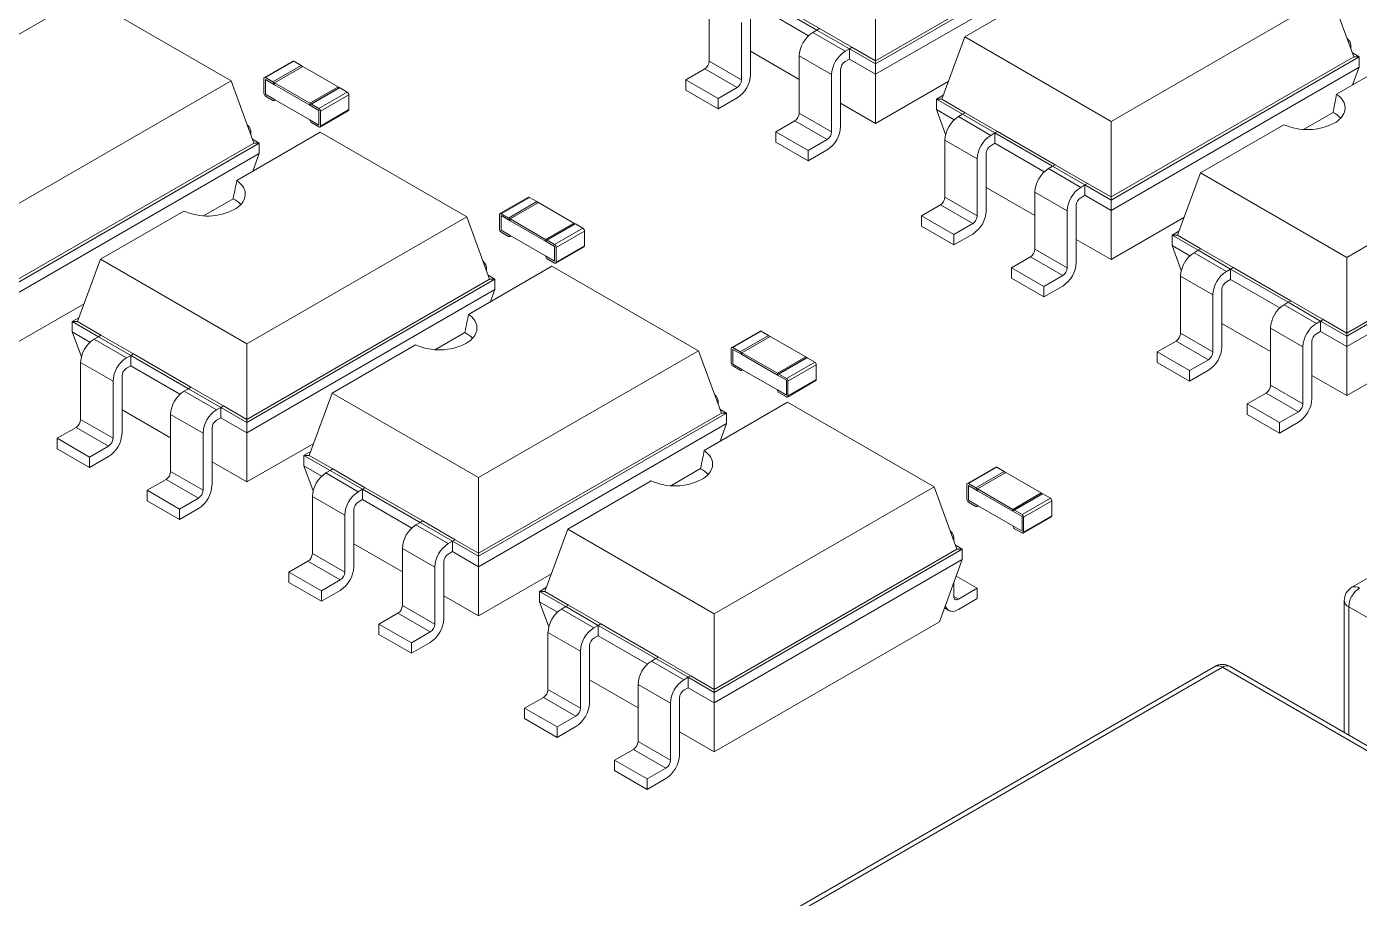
# Model space of a CAD drawing. Header units: millimetres. Extents: x 15 to 405, y 6 to 293.
# Drawn here: x 127 to 135.87, y 52.42 to 58.22 of the extents above; entities that cross this region are included whole.
import ezdxf

# ---------------------------------------------------------------- set-up
doc = ezdxf.new("R2010")
doc.units = ezdxf.units.MM

msp = doc.modelspace()

# ---------------------------------------------------------------- linework, layer by layer
at = {"color": 7, "linetype": 'Continuous', "lineweight": 18}
for p, q in [((132.6473, 57.9926), (134.2618, 58.9246)), ((132.6473, 57.9722), (134.2972, 58.9246)), ((132.6473, 57.903), (134.2972, 58.8555)), ((127.3864, 58.4224), (126.8313, 58.102)), ((128.3605, 57.8601), (127.3864, 58.4224)), ((131.8923, 58.4284), (132.2756, 58.2072)), ((132.6473, 57.9926), (132.6473, 58.4952)), ((133.7957, 58.4731), (133.2407, 58.1527)), ((134.2147, 57.5903), (135.6767, 58.4343)), ((135.8293, 58.0198), (135.6767, 58.4343)), ((131.5414, 58.3708), (131.5414, 57.9911)), ((131.8747, 58.4182), (132.2579, 58.1969)), ((131.8747, 58.3491), (132.2023, 58.1599)), ((131.7568, 57.8668), (131.7568, 58.2465)), ((131.8167, 57.9013), (131.8167, 58.281)), ((132.2299, 58.1808), (132.2579, 58.1969)), ((132.2299, 58.1808), (132.4453, 58.0564)), ((132.2579, 58.1969), (132.2756, 58.2072)), ((132.2579, 58.1969), (132.4733, 58.0726)), ((132.2756, 58.2072), (132.491, 58.0828)), ((132.4453, 58.0564), (132.4733, 58.0726)), ((132.4733, 58.0726), (132.491, 58.0828)), ((132.4733, 58.0034), (132.4733, 58.0726)), ((132.4733, 58.0726), (132.6473, 57.9722)), ((132.491, 58.0828), (132.6473, 57.9926)), ((133.088, 57.7381), (133.2407, 58.1527)), ((133.2407, 58.1527), (134.2147, 57.5903)), ((136.27, 58.0918), (135.7149, 57.7713)), ((135.8085, 58.0845), (135.8085, 58.0761)), ((128.7707, 57.9907), (128.5822, 57.8818)), ((128.5897, 57.8811), (128.7782, 57.9899)), ((128.7782, 57.9899), (128.8277, 57.9613)), ((131.5414, 57.9911), (131.7568, 57.8668)), ((131.8167, 58.0561), (132.1401, 57.8694)), ((132.1401, 58.0252), (132.3555, 57.9008)), ((132.1401, 58.0252), (132.1401, 57.6455)), ((132.4453, 57.9873), (132.4733, 58.0034)), ((132.4733, 58.0034), (132.6473, 57.903)), ((132.6473, 57.9722), (132.6473, 57.9926)), ((134.2147, 57.0877), (135.8293, 58.0198)), ((134.2147, 57.0673), (135.8646, 58.0198)), ((135.8646, 58.0198), (135.8197, 58.0457)), ((135.8646, 58.0198), (135.8293, 58.0198)), ((135.8646, 57.9507), (135.8646, 58.0198)), ((128.6392, 57.8525), (128.8277, 57.9613)), ((128.6498, 57.8464), (128.8383, 57.9552)), ((128.8383, 57.9552), (129.074, 57.8191)), ((131.3858, 57.8668), (131.5114, 57.9393)), ((131.5114, 57.9393), (131.7269, 57.8149)), ((132.3555, 57.9008), (132.3555, 57.5212)), ((132.4154, 57.5557), (132.4154, 57.9354)), ((132.6473, 57.903), (132.6473, 57.9722)), ((132.6473, 57.5766), (132.6473, 57.903)), ((134.2147, 56.9982), (135.8646, 57.9507)), ((135.8212, 57.8327), (135.8646, 57.9507)), ((126.8985, 57.0161), (128.3605, 57.8601)), ((128.5131, 57.4456), (128.3605, 57.8601)), ((128.5791, 57.7769), (128.5791, 57.8749)), ((128.5897, 57.8811), (128.6392, 57.8525)), ((128.5897, 57.7708), (128.5897, 57.8688)), ((128.5897, 57.8688), (128.6498, 57.8341)), ((128.6498, 57.8341), (128.6498, 57.8464)), ((128.6498, 57.8464), (128.8855, 57.7103)), ((128.6498, 57.8341), (128.8855, 57.698)), ((128.8855, 57.7103), (129.074, 57.8191)), ((129.0771, 57.8138), (128.8886, 57.7049)), ((128.8961, 57.7042), (129.0846, 57.813)), ((129.074, 57.812), (129.074, 57.8191)), ((129.0846, 57.813), (129.1341, 57.7844)), ((131.6012, 57.7424), (131.3858, 57.8668)), ((131.3858, 57.7976), (131.3858, 57.8668)), ((131.7269, 57.8149), (131.6012, 57.7424)), ((132.6473, 57.5766), (133.1315, 57.8561)), ((135.8242, 57.8408), (135.8298, 57.8376)), ((128.5897, 57.7708), (128.6498, 57.7361)), ((128.5897, 57.7586), (128.6392, 57.73)), ((128.6467, 57.7293), (128.6542, 57.7336)), ((128.6498, 57.7361), (128.8855, 57.6001)), ((128.8855, 57.698), (128.8855, 57.7103)), ((128.9456, 57.6756), (129.1341, 57.7844)), ((128.9562, 57.6572), (129.1447, 57.7661)), ((129.1447, 57.6681), (129.1447, 57.7661)), ((131.6012, 57.6733), (131.3858, 57.7976)), ((131.7269, 57.7458), (131.6012, 57.6733)), ((131.6012, 57.6733), (131.6012, 57.7424)), ((132.4154, 57.7105), (132.6473, 57.5766)), ((133.0976, 57.764), (133.0527, 57.7381)), ((133.0527, 57.7381), (133.2266, 57.6377)), ((133.0527, 57.7381), (133.088, 57.7381)), ((133.0527, 57.669), (133.0527, 57.7381)), ((133.088, 57.7381), (133.2443, 57.6479)), ((128.8855, 57.698), (128.9456, 57.6633)), ((128.8961, 57.7042), (128.9456, 57.6756)), ((128.9456, 57.5654), (128.9456, 57.6633)), ((128.9531, 57.5524), (129.1416, 57.6612)), ((128.9562, 57.5592), (129.1447, 57.6681)), ((128.9562, 57.5592), (128.9562, 57.6572)), ((132.1401, 57.6455), (132.3555, 57.5212)), ((133.1139, 57.5026), (133.0527, 57.669)), ((133.0527, 57.669), (133.1711, 57.6006)), ((133.2266, 57.6377), (133.1986, 57.6215)), ((133.414, 57.4971), (133.1986, 57.6215)), ((133.2443, 57.6479), (133.2266, 57.6377)), ((133.2266, 57.6377), (133.4421, 57.5133)), ((133.2443, 57.6479), (133.4597, 57.5235)), ((135.4943, 57.5368), (135.6906, 57.6501)), ((128.8855, 57.6001), (128.9456, 57.5654)), ((128.8961, 57.5817), (128.9456, 57.5531)), ((131.9845, 57.5211), (132.1101, 57.5937)), ((132.1101, 57.5937), (132.3255, 57.4693)), ((134.2147, 57.0877), (134.2147, 57.5903)), ((135.3632, 57.5682), (134.8081, 57.2478)), ((126.8985, 56.5135), (128.5131, 57.4456)), ((126.8985, 56.4931), (128.5484, 57.4456)), ((128.9538, 57.5176), (128.3987, 57.1971)), ((128.4923, 57.5103), (128.4923, 57.5019)), ((128.5484, 57.4456), (128.5035, 57.4715)), ((128.5484, 57.4456), (128.5131, 57.4456)), ((128.5484, 57.3764), (128.5484, 57.4456)), ((129.9279, 56.9553), (128.9538, 57.5176)), ((132.1999, 57.3968), (131.9845, 57.5211)), ((131.9845, 57.452), (131.9845, 57.5211)), ((132.1999, 57.3276), (131.9845, 57.452)), ((132.3255, 57.4693), (132.1999, 57.3968)), ((133.3242, 57.3416), (133.1088, 57.466)), ((133.1088, 57.466), (133.1088, 57.0863)), ((133.414, 57.4971), (133.4421, 57.5133)), ((133.414, 57.428), (133.4421, 57.4442)), ((133.4421, 57.5133), (133.4597, 57.5235)), ((133.4421, 57.5133), (133.8253, 57.2921)), ((133.4421, 57.4442), (133.4421, 57.5133)), ((133.4421, 57.4442), (133.7698, 57.255)), ((133.4597, 57.5235), (133.843, 57.3023)), ((135.7821, 56.6855), (137.2441, 57.5295)), ((126.8985, 56.424), (128.5484, 57.3764)), ((128.505, 57.2585), (128.5484, 57.3764)), ((132.3255, 57.4002), (132.1999, 57.3276)), ((132.1999, 57.3276), (132.1999, 57.3968)), ((133.3841, 56.9965), (133.3841, 57.3762)), ((128.508, 57.2666), (128.5136, 57.2634)), ((133.3242, 56.9619), (133.3242, 57.3416)), ((133.7973, 57.2759), (133.8253, 57.2921)), ((133.7973, 57.2759), (134.0127, 57.1515)), ((133.8253, 57.2921), (133.843, 57.3023)), ((133.8253, 57.2921), (134.0408, 57.1677)), ((133.843, 57.3023), (134.0584, 57.1779)), ((134.0408, 57.1677), (134.0584, 57.1779)), ((134.0584, 57.1779), (134.2147, 57.0877)), ((134.6555, 56.8333), (134.8081, 57.2478)), ((134.8081, 57.2478), (135.7821, 56.6855)), ((133.3841, 57.1512), (133.7075, 56.9646)), ((133.7075, 57.1204), (133.9229, 56.996)), ((133.7075, 57.1204), (133.7075, 56.7407)), ((134.0127, 57.1515), (134.0408, 57.1677)), ((134.0127, 57.0824), (134.0408, 57.0986)), ((134.0408, 57.0986), (134.0408, 57.1677)), ((134.0408, 57.1677), (134.2147, 57.0673)), ((134.0408, 57.0986), (134.2147, 56.9982)), ((135.7821, 56.1829), (137.3967, 57.1149)), ((135.7821, 56.1625), (137.432, 57.1149)), ((128.1781, 56.9626), (128.3744, 57.0759)), ((130.3382, 57.0858), (130.1496, 56.9769)), ((130.1571, 56.9762), (130.3457, 57.0851)), ((130.2066, 56.9476), (130.3951, 57.0565)), ((130.2172, 56.9415), (130.4058, 57.0504)), ((130.3457, 57.0851), (130.3951, 57.0565)), ((130.4058, 57.0504), (130.6415, 56.9143)), ((132.9532, 56.9619), (133.0789, 57.0344)), ((133.0789, 57.0344), (133.2943, 56.9101)), ((133.1088, 57.0863), (133.3242, 56.9619)), ((133.9828, 56.6509), (133.9828, 57.0306)), ((134.2147, 57.0673), (134.2147, 57.0877)), ((134.2147, 56.9982), (134.2147, 57.0673)), ((135.7821, 56.0933), (137.432, 57.0458)), ((128.047, 56.994), (127.4919, 56.6736)), ((128.4659, 56.1113), (129.9279, 56.9553)), ((130.0805, 56.5407), (129.9279, 56.9553)), ((130.1465, 56.8721), (130.1465, 56.9701)), ((130.1571, 56.9762), (130.2066, 56.9476)), ((130.1571, 56.866), (130.1571, 56.964)), ((130.1571, 56.964), (130.2172, 56.9293)), ((130.2172, 56.9293), (130.2172, 56.9415)), ((130.2172, 56.9415), (130.4529, 56.8054)), ((130.2172, 56.9293), (130.4529, 56.7932)), ((130.4529, 56.8054), (130.6415, 56.9143)), ((130.6415, 56.9071), (130.6415, 56.9143)), ((133.1687, 56.8375), (132.9532, 56.9619)), ((132.9532, 56.8928), (132.9532, 56.9619)), ((133.9229, 56.996), (133.9229, 56.6163)), ((134.2147, 56.6717), (134.2147, 56.9982)), ((134.2147, 56.6717), (134.6989, 56.9513)), ((130.1571, 56.866), (130.2172, 56.8313)), ((130.1571, 56.8537), (130.2066, 56.8251)), ((130.2141, 56.8244), (130.2216, 56.8287)), ((130.2172, 56.8313), (130.4529, 56.6952)), ((130.6446, 56.9089), (130.456, 56.8001)), ((130.4635, 56.7993), (130.6521, 56.9082)), ((130.513, 56.7707), (130.7016, 56.8796)), ((130.5236, 56.7524), (130.7122, 56.8612)), ((130.6521, 56.9082), (130.7016, 56.8796)), ((130.7122, 56.7632), (130.7122, 56.8612)), ((133.1687, 56.7684), (132.9532, 56.8928)), ((133.2943, 56.9101), (133.1687, 56.8375)), ((133.2943, 56.8409), (133.1687, 56.7684)), ((133.1687, 56.7684), (133.1687, 56.8375)), ((134.665, 56.8592), (134.6201, 56.8333)), ((134.6201, 56.8333), (134.7941, 56.7329)), ((134.6201, 56.8333), (134.6555, 56.8333)), ((134.6201, 56.7641), (134.6201, 56.8333)), ((134.6555, 56.8333), (134.8117, 56.7431)), ((130.4529, 56.7932), (130.4529, 56.8054)), ((130.4529, 56.7932), (130.513, 56.7585)), ((130.4635, 56.7993), (130.513, 56.7707)), ((130.513, 56.6605), (130.513, 56.7585)), ((130.5205, 56.6475), (130.7091, 56.7564)), ((130.5236, 56.6544), (130.7122, 56.7632)), ((130.5236, 56.6544), (130.5236, 56.7524)), ((133.7075, 56.7407), (133.9229, 56.6163)), ((133.9828, 56.8056), (134.2147, 56.6717)), ((134.6814, 56.5978), (134.6201, 56.7641)), ((134.6201, 56.7641), (134.7385, 56.6958)), ((134.8117, 56.7431), (134.7941, 56.7329)), ((134.8117, 56.7431), (135.0272, 56.6187)), ((127.3393, 56.2591), (127.4919, 56.6736)), ((127.4919, 56.6736), (128.4659, 56.1113)), ((130.4529, 56.6952), (130.513, 56.6605)), ((130.4635, 56.6768), (130.513, 56.6483)), ((133.5519, 56.6163), (133.6775, 56.6888)), ((133.6775, 56.6888), (133.893, 56.5645)), ((134.7941, 56.7329), (134.766, 56.7167)), ((134.9814, 56.5923), (134.766, 56.7167)), ((134.7941, 56.7329), (135.0095, 56.6085)), ((135.7821, 56.1829), (135.7821, 56.6855)), ((130.4953, 56.6277), (129.9402, 56.3072)), ((130.0597, 56.6055), (130.0597, 56.5971)), ((130.1158, 56.5407), (130.0709, 56.5666)), ((131.4694, 56.0654), (130.4953, 56.6277)), ((133.7673, 56.4919), (133.5519, 56.6163)), ((133.5519, 56.5472), (133.5519, 56.6163)), ((133.893, 56.5645), (133.7673, 56.4919)), ((134.8916, 56.4368), (134.6762, 56.5611)), ((134.6762, 56.5611), (134.6762, 56.1814)), ((134.9814, 56.5923), (135.0095, 56.6085)), ((135.0095, 56.6085), (135.0272, 56.6187)), ((135.0095, 56.6085), (135.3927, 56.3872)), ((135.0095, 56.5394), (135.0095, 56.6085)), ((135.0272, 56.6187), (135.4104, 56.3974)), ((135.7821, 55.7669), (137.2794, 56.6313)), ((139.4741, 56.6042), (135.8161, 54.4925)), ((128.4659, 55.6087), (130.0805, 56.5407)), ((128.4659, 55.5882), (130.1158, 56.5407)), ((128.4659, 55.5191), (130.1158, 56.4716)), ((130.1158, 56.5407), (130.0805, 56.5407)), ((130.0864, 56.3916), (130.1158, 56.4716)), ((130.1158, 56.4716), (130.1158, 56.5407)), ((133.7673, 56.4228), (133.5519, 56.5472)), ((133.893, 56.4953), (133.7673, 56.4228)), ((133.7673, 56.4228), (133.7673, 56.4919)), ((134.9515, 56.0916), (134.9515, 56.4713)), ((134.9814, 56.5232), (135.0095, 56.5394)), ((135.0095, 56.5394), (135.3372, 56.3502)), ((134.8916, 56.0571), (134.8916, 56.4368)), ((135.3647, 56.371), (135.3927, 56.3872)), ((135.3927, 56.3872), (135.4104, 56.3974)), ((135.3927, 56.3872), (135.6082, 56.2629)), ((135.4104, 56.3974), (135.6259, 56.2731)), ((126.8985, 56.0975), (127.3827, 56.3771)), ((135.3647, 56.371), (135.5801, 56.2467)), ((127.3488, 56.285), (127.3039, 56.2591)), ((127.3039, 56.2591), (127.4779, 56.1586)), ((127.3039, 56.1899), (127.3039, 56.2591)), ((127.3039, 56.2591), (127.3393, 56.2591)), ((127.3393, 56.2591), (127.4955, 56.1689)), ((134.9515, 56.2464), (135.2749, 56.0597)), ((135.2749, 56.2155), (135.4903, 56.0911)), ((135.2749, 56.2155), (135.2749, 55.8358)), ((135.5801, 56.2467), (135.6082, 56.2629)), ((135.6082, 56.2629), (135.6259, 56.2731)), ((135.6082, 56.1937), (135.6082, 56.2629)), ((135.6082, 56.2629), (135.7821, 56.1625)), ((135.6259, 56.2731), (135.7821, 56.1829)), ((127.3652, 56.0236), (127.3039, 56.1899)), ((127.3039, 56.1899), (127.4223, 56.1216)), ((127.4779, 56.1586), (127.4498, 56.1425)), ((127.6652, 56.0181), (127.4498, 56.1425)), ((127.4955, 56.1689), (127.4779, 56.1586)), ((127.4779, 56.1586), (127.6933, 56.0343)), ((127.4955, 56.1689), (127.711, 56.0445)), ((129.7196, 56.0727), (129.9159, 56.186)), ((131.8796, 56.1959), (131.6911, 56.0871)), ((131.6986, 56.0863), (131.8871, 56.1952)), ((131.7481, 56.0577), (131.9366, 56.1666)), ((131.7587, 56.0516), (131.9472, 56.1605)), ((131.8871, 56.1952), (131.9366, 56.1666)), ((131.9472, 56.1605), (132.1829, 56.0244)), ((134.5206, 56.0571), (134.6463, 56.1296)), ((134.6463, 56.1296), (134.8617, 56.0052)), ((134.6762, 56.1814), (134.8916, 56.0571)), ((135.5502, 55.746), (135.5502, 56.1257)), ((135.5801, 56.1775), (135.6082, 56.1937)), ((135.6082, 56.1937), (135.7821, 56.0933)), ((135.7821, 56.1625), (135.7821, 56.1829)), ((135.7821, 56.0933), (135.7821, 56.1625)), ((127.6652, 56.0181), (127.6933, 56.0343)), ((127.6933, 56.0343), (127.711, 56.0445)), ((127.6933, 56.0343), (128.0765, 55.813)), ((127.6933, 55.9651), (127.6933, 56.0343)), ((127.711, 56.0445), (128.0942, 55.8232)), ((128.4659, 55.6087), (128.4659, 56.1113)), ((129.5885, 56.1042), (129.0334, 55.7837)), ((130.0074, 55.2214), (131.4694, 56.0654)), ((131.622, 55.6508), (131.4694, 56.0654)), ((131.688, 55.9822), (131.688, 56.0802)), ((131.6986, 56.0863), (131.7481, 56.0577)), ((131.6986, 55.9761), (131.6986, 56.0741)), ((131.6986, 56.0741), (131.7587, 56.0394)), ((131.7587, 56.0516), (131.9944, 55.9156)), ((131.7587, 56.0394), (131.7587, 56.0516)), ((131.7587, 56.0394), (131.9944, 55.9033)), ((134.7361, 55.9327), (134.5206, 56.0571)), ((134.5206, 55.9879), (134.5206, 56.0571)), ((135.4903, 56.0911), (135.4903, 55.7114)), ((135.7821, 55.7669), (135.7821, 56.0933)), ((127.5754, 55.8625), (127.36, 55.9869)), ((127.36, 55.9869), (127.36, 55.6072)), ((127.6652, 55.949), (127.6933, 55.9651)), ((127.6933, 55.9651), (128.021, 55.776)), ((131.6986, 55.9761), (131.7587, 55.9414)), ((131.6986, 55.9638), (131.7481, 55.9353)), ((131.7556, 55.9345), (131.7631, 55.9389)), ((131.7587, 55.9414), (131.9944, 55.8053)), ((131.9944, 55.9156), (132.1829, 56.0244)), ((132.1861, 56.019), (131.9975, 55.9102)), ((132.005, 55.9094), (132.1936, 56.0183)), ((132.0545, 55.8809), (132.2431, 55.9897)), ((132.0651, 55.8625), (132.2537, 55.9713)), ((132.1829, 56.0172), (132.1829, 56.0244)), ((132.1936, 56.0183), (132.2431, 55.9897)), ((132.2537, 55.8734), (132.2537, 55.9713)), ((134.7361, 55.8636), (134.5206, 55.9879)), ((134.8617, 56.0052), (134.7361, 55.9327)), ((127.5754, 55.4829), (127.5754, 55.8625)), ((127.6353, 55.5174), (127.6353, 55.8971)), ((131.9944, 55.9033), (131.9944, 55.9156)), ((131.9944, 55.9033), (132.0545, 55.8686)), ((132.005, 55.9094), (132.0545, 55.8809)), ((132.0545, 55.7706), (132.0545, 55.8686)), ((132.062, 55.7576), (132.2506, 55.8665)), ((132.0651, 55.7645), (132.2537, 55.8734)), ((132.0651, 55.7645), (132.0651, 55.8625)), ((134.8617, 55.9361), (134.7361, 55.8636)), ((134.7361, 55.8636), (134.7361, 55.9327)), ((135.5502, 55.9008), (135.7821, 55.7669)), ((128.0485, 55.7968), (128.0765, 55.813)), ((128.0485, 55.7968), (128.2639, 55.6725)), ((128.0765, 55.813), (128.0942, 55.8232)), ((128.0765, 55.813), (128.292, 55.6887)), ((128.0942, 55.8232), (128.3097, 55.6989)), ((128.8808, 55.3692), (129.0334, 55.7837)), ((129.0334, 55.7837), (130.0074, 55.2214)), ((131.9944, 55.8053), (132.0545, 55.7706)), ((132.005, 55.7869), (132.0545, 55.7584)), ((135.1193, 55.7114), (135.245, 55.784)), ((135.245, 55.784), (135.4604, 55.6596)), ((135.2749, 55.8358), (135.4903, 55.7114)), ((127.6353, 55.6722), (127.9587, 55.4855)), ((128.2639, 55.6725), (128.292, 55.6887)), ((128.292, 55.6887), (128.3097, 55.6989)), ((128.292, 55.6195), (128.292, 55.6887)), ((128.292, 55.6887), (128.4659, 55.5882)), ((128.3097, 55.6989), (128.4659, 55.6087)), ((132.0627, 55.7228), (131.5077, 55.4024)), ((131.6012, 55.7156), (131.6012, 55.7072)), ((131.6573, 55.6508), (131.6124, 55.6768)), ((133.0368, 55.1605), (132.0627, 55.7228)), ((135.3348, 55.5871), (135.1193, 55.7114)), ((135.1193, 55.6423), (135.1193, 55.7114)), ((127.36, 55.6072), (127.5754, 55.4829)), ((127.9587, 55.6413), (128.1741, 55.5169)), ((127.9587, 55.6413), (127.9587, 55.2616)), ((128.2639, 55.6033), (128.292, 55.6195)), ((128.292, 55.6195), (128.4659, 55.5191)), ((128.4659, 55.5882), (128.4659, 55.6087)), ((128.4659, 55.5191), (128.4659, 55.5882)), ((130.0074, 54.7188), (131.622, 55.6508)), ((130.0074, 54.6984), (131.6573, 55.6508)), ((131.6573, 55.6508), (131.622, 55.6508)), ((131.6573, 55.5817), (131.6573, 55.6508)), ((135.3348, 55.5179), (135.1193, 55.6423)), ((135.4604, 55.6596), (135.3348, 55.5871)), ((135.4604, 55.5905), (135.3348, 55.5179)), ((135.3348, 55.5179), (135.3348, 55.5871)), ((127.2044, 55.4828), (127.3301, 55.5554)), ((127.3301, 55.5554), (127.5455, 55.431)), ((128.1741, 55.5169), (128.1741, 55.1372)), ((128.234, 55.1718), (128.234, 55.5515)), ((128.4659, 55.1927), (128.4659, 55.5191)), ((130.0074, 54.6292), (131.6573, 55.5817)), ((131.6139, 55.4637), (131.6573, 55.5817)), ((127.4199, 55.3585), (127.2044, 55.4828)), ((127.2044, 55.4137), (127.2044, 55.4828)), ((127.4199, 55.2893), (127.2044, 55.4137)), ((127.5455, 55.431), (127.4199, 55.3585)), ((128.4659, 55.1927), (128.9102, 55.4492)), ((131.6169, 55.4719), (131.6225, 55.4687)), ((127.5455, 55.3619), (127.4199, 55.2893)), ((127.4199, 55.2893), (127.4199, 55.3585)), ((128.234, 55.3266), (128.4659, 55.1927)), ((128.8903, 55.3951), (128.8454, 55.3692)), ((128.8454, 55.3692), (129.0194, 55.2688)), ((128.8454, 55.3692), (128.8808, 55.3692)), ((128.8454, 55.3), (128.8454, 55.3692)), ((128.8808, 55.3692), (129.037, 55.279)), ((127.9587, 55.2616), (128.1741, 55.1372)), ((128.9067, 55.1337), (128.8454, 55.3)), ((128.8454, 55.3), (128.9638, 55.2317)), ((129.0194, 55.2688), (128.9913, 55.2526)), ((129.2067, 55.1282), (128.9913, 55.2526)), ((129.037, 55.279), (129.0194, 55.2688)), ((129.0194, 55.2688), (129.2348, 55.1444)), ((129.037, 55.279), (129.2525, 55.1546)), ((131.287, 55.1679), (131.4833, 55.2812)), ((133.4471, 55.2911), (133.2585, 55.1822)), ((133.266, 55.1815), (133.4546, 55.2903)), ((133.3155, 55.1529), (133.5041, 55.2617)), ((133.3261, 55.1468), (133.5147, 55.2556)), ((133.4546, 55.2903), (133.5041, 55.2617)), ((133.5147, 55.2556), (133.7504, 55.1196)), ((127.8031, 55.1372), (127.9288, 55.2098)), ((127.9288, 55.2098), (128.1442, 55.0854)), ((129.2067, 55.1282), (129.2348, 55.1444)), ((129.2348, 55.1444), (129.2525, 55.1546)), ((129.2348, 55.1444), (129.618, 54.9231)), ((129.2348, 55.0753), (129.2348, 55.1444)), ((129.2525, 55.1546), (129.6357, 54.9334)), ((130.0074, 54.7188), (130.0074, 55.2214)), ((131.1559, 55.1993), (130.6008, 54.8789)), ((131.5748, 54.3165), (133.0368, 55.1605)), ((133.1894, 54.746), (133.0368, 55.1605)), ((133.2554, 55.0774), (133.2554, 55.1753)), ((133.266, 55.1815), (133.3155, 55.1529)), ((133.266, 55.0712), (133.266, 55.1692)), ((133.266, 55.1692), (133.3261, 55.1345)), ((133.3261, 55.1468), (133.5618, 55.0107)), ((133.3261, 55.1345), (133.3261, 55.1468)), ((128.0186, 55.0129), (127.8031, 55.1372)), ((127.8031, 55.0681), (127.8031, 55.1372)), ((128.0186, 54.9437), (127.8031, 55.0681)), ((128.1442, 55.0854), (128.0186, 55.0129)), ((129.1169, 54.9727), (128.9015, 55.097)), ((128.9015, 55.097), (128.9015, 54.7173)), ((129.2067, 55.0591), (129.2348, 55.0753)), ((129.2348, 55.0753), (129.5625, 54.8861)), ((133.266, 55.0712), (133.3261, 55.0365)), ((133.266, 55.059), (133.3155, 55.0304)), ((133.3261, 55.1345), (133.5618, 54.9985)), ((133.5618, 55.0107), (133.7504, 55.1196)), ((133.7535, 55.1142), (133.5649, 55.0053)), ((133.5724, 55.0046), (133.761, 55.1134)), ((133.6219, 54.976), (133.8105, 55.0849)), ((133.6325, 54.9576), (133.8211, 55.0665)), ((133.7504, 55.1124), (133.7504, 55.1196)), ((133.761, 55.1134), (133.8105, 55.0849)), ((133.8211, 54.9685), (133.8211, 55.0665)), ((128.1442, 55.0163), (128.0186, 54.9437)), ((128.0186, 54.9437), (128.0186, 55.0129)), ((129.1169, 54.593), (129.1169, 54.9727)), ((129.1768, 54.6275), (129.1768, 55.0072)), ((133.323, 55.0297), (133.3305, 55.034)), ((133.3261, 55.0365), (133.5618, 54.9005)), ((133.5618, 54.9985), (133.5618, 55.0107)), ((133.5618, 54.9985), (133.6219, 54.9638)), ((133.5724, 55.0046), (133.6219, 54.976)), ((133.6219, 54.8658), (133.6219, 54.9638)), ((133.6294, 54.8528), (133.818, 54.9616)), ((133.6325, 54.8596), (133.8211, 54.9685)), ((129.59, 54.907), (129.618, 54.9231)), ((129.59, 54.907), (129.8054, 54.7826)), ((129.618, 54.9231), (129.6357, 54.9334)), ((129.618, 54.9231), (129.8335, 54.7988)), ((129.6357, 54.9334), (129.8511, 54.809)), ((130.4482, 54.4643), (130.6008, 54.8789)), ((130.6008, 54.8789), (131.5748, 54.3165)), ((133.5618, 54.9005), (133.6219, 54.8658)), ((133.5724, 54.8821), (133.6219, 54.8535)), ((133.6325, 54.8596), (133.6325, 54.9576)), ((129.8054, 54.7826), (129.8335, 54.7988)), ((129.8335, 54.7988), (129.8511, 54.809)), ((129.8335, 54.7296), (129.8335, 54.7988)), ((129.8335, 54.7988), (130.0074, 54.6984)), ((129.8511, 54.809), (130.0074, 54.7188)), ((133.1687, 54.8107), (133.1687, 54.8023)), ((128.9015, 54.7173), (129.1169, 54.593)), ((129.1768, 54.7823), (129.5002, 54.5956)), ((129.5002, 54.7514), (129.7156, 54.627)), ((129.5002, 54.7514), (129.5002, 54.3717)), ((129.8054, 54.7135), (129.8335, 54.7296)), ((129.8335, 54.7296), (130.0074, 54.6292)), ((130.0074, 54.6984), (130.0074, 54.7188)), ((130.0074, 54.6292), (130.0074, 54.6984)), ((131.5748, 53.8139), (133.1894, 54.746)), ((131.5748, 53.7935), (133.2248, 54.746)), ((133.2248, 54.746), (133.1799, 54.7719)), ((133.2248, 54.746), (133.1894, 54.746)), ((133.2248, 54.6769), (133.2248, 54.746)), ((128.7459, 54.593), (128.8716, 54.6655)), ((128.8716, 54.6655), (129.087, 54.5411)), ((129.7156, 54.627), (129.7156, 54.2474)), ((129.7755, 54.2819), (129.7755, 54.6616)), ((130.0074, 54.3028), (130.0074, 54.6292)), ((131.5748, 53.7244), (133.2248, 54.6769)), ((133.0721, 54.2623), (133.2248, 54.6769)), ((128.9614, 54.4686), (128.7459, 54.593)), ((128.7459, 54.5238), (128.7459, 54.593)), ((128.9614, 54.3995), (128.7459, 54.5238)), ((129.087, 54.5411), (128.9614, 54.4686)), ((130.0074, 54.3028), (130.4916, 54.5823)), ((133.1687, 54.5245), (133.1687, 54.431)), ((133.1843, 54.567), (133.3242, 54.4863)), ((129.087, 54.472), (128.9614, 54.3995)), ((128.9614, 54.3995), (128.9614, 54.4686)), ((129.7755, 54.4367), (130.0074, 54.3028)), ((130.4577, 54.4902), (130.4128, 54.4643)), ((130.4128, 54.4643), (130.5868, 54.3639)), ((130.4128, 54.4643), (130.4482, 54.4643)), ((130.4128, 54.3952), (130.4128, 54.4643)), ((130.4482, 54.4643), (130.6045, 54.3741)), ((133.1986, 54.4138), (133.1687, 54.431)), ((133.3242, 54.4863), (133.1986, 54.4138)), ((133.3242, 54.4172), (133.3242, 54.4863)), ((129.5002, 54.3717), (129.7156, 54.2474)), ((130.4741, 54.2288), (130.4128, 54.3952)), ((130.4128, 54.3952), (130.5312, 54.3268)), ((130.5868, 54.3639), (130.5587, 54.3477)), ((130.7742, 54.2234), (130.5587, 54.3477)), ((130.6045, 54.3741), (130.5868, 54.3639)), ((130.5868, 54.3639), (130.8022, 54.2395)), ((130.6045, 54.3741), (130.8199, 54.2497)), ((133.1063, 54.355), (133.1351, 54.3383)), ((133.3242, 54.4172), (133.1986, 54.3446)), ((135.7653, 54.4045), (135.7653, 53.5272)), ((140.7402, 51.5083), (135.7951, 54.363)), ((135.7951, 54.363), (135.7951, 53.5101)), ((129.3446, 54.2474), (129.4703, 54.3199)), ((129.4703, 54.3199), (129.6857, 54.1955)), ((131.5748, 53.8139), (131.5748, 54.3165)), ((131.5748, 53.3979), (133.0721, 54.2623)), ((129.5601, 54.123), (129.3446, 54.2474)), ((129.3446, 54.1782), (129.3446, 54.2474)), ((129.5601, 54.0539), (129.3446, 54.1782)), ((129.6857, 54.1955), (129.5601, 54.123)), ((130.6844, 54.0678), (130.4689, 54.1922)), ((130.4689, 54.1922), (130.4689, 53.8125)), ((130.7742, 54.2234), (130.8022, 54.2395)), ((130.7742, 54.1542), (130.8022, 54.1704)), ((130.8022, 54.2395), (130.8199, 54.2497)), ((130.8022, 54.2395), (131.1855, 54.0183)), ((130.8022, 54.1704), (130.8022, 54.2395)), ((130.8022, 54.1704), (131.1299, 53.9812)), ((130.8199, 54.2497), (131.2031, 54.0285)), ((129.6857, 54.1264), (129.5601, 54.0539)), ((129.5601, 54.0539), (129.5601, 54.123)), ((130.7442, 53.7227), (130.7442, 54.1024)), ((130.6844, 53.6881), (130.6844, 54.0678)), ((131.1574, 54.0021), (131.1855, 54.0183)), ((131.1574, 54.0021), (131.3728, 53.8777)), ((131.1855, 54.0183), (131.2031, 54.0285)), ((131.1855, 54.0183), (131.4009, 53.8939)), ((131.2031, 54.0285), (131.4186, 53.9041)), ((134.9039, 53.9659), (131.246, 51.8542)), ((134.9547, 53.9609), (131.2968, 51.8492)), ((131.4009, 53.8939), (131.4186, 53.9041)), ((131.4186, 53.9041), (131.5748, 53.8139)), ((139.8998, 51.1061), (134.9547, 53.9609)), ((139.9506, 51.1111), (135.0055, 53.9659)), ((130.4689, 53.8125), (130.6844, 53.6881)), ((130.7442, 53.8774), (131.0676, 53.6908)), ((131.0676, 53.8466), (131.283, 53.7222)), ((131.0676, 53.8466), (131.0676, 53.4669)), ((131.3728, 53.8777), (131.4009, 53.8939)), ((131.3728, 53.8086), (131.4009, 53.8248)), ((131.4009, 53.8248), (131.4009, 53.8939)), ((131.4009, 53.8939), (131.5748, 53.7935)), ((131.4009, 53.8248), (131.5748, 53.7244)), ((131.5748, 53.7935), (131.5748, 53.8139)), ((130.3134, 53.6881), (130.439, 53.7606)), ((130.439, 53.7606), (130.6544, 53.6363)), ((131.283, 53.7222), (131.283, 53.3425)), ((131.3429, 53.3771), (131.3429, 53.7568)), ((131.5748, 53.7244), (131.5748, 53.7935)), ((131.5748, 53.3979), (131.5748, 53.7244)), ((130.5288, 53.5637), (130.3134, 53.6881)), ((130.3134, 53.619), (130.3134, 53.6881)), ((130.6544, 53.6363), (130.5288, 53.5637)), ((130.5288, 53.4946), (130.3134, 53.619)), ((130.6544, 53.5671), (130.5288, 53.4946)), ((130.5288, 53.4946), (130.5288, 53.5637)), ((131.0676, 53.4669), (131.283, 53.3425)), ((131.3429, 53.5318), (131.5748, 53.3979)), ((130.912, 53.3425), (131.0377, 53.415)), ((131.0377, 53.415), (131.2531, 53.2907)), ((131.1275, 53.2181), (130.912, 53.3425)), ((130.912, 53.2734), (130.912, 53.3425)), ((131.2531, 53.2907), (131.1275, 53.2181)), ((131.1275, 53.149), (130.912, 53.2734)), ((131.2531, 53.2215), (131.1275, 53.149)), ((131.1275, 53.149), (131.1275, 53.2181))]:
    msp.add_line(p, q, dxfattribs=at)
at = {"color": 7, "linetype": 'Continuous', "lineweight": 18, "flags": 128}
for points in [[(135.7149, 57.7713), (135.726, 57.7629), (135.736, 57.754), (135.7449, 57.7447), (135.7525, 57.735), (135.7589, 57.7251), (135.764, 57.7149), (135.7677, 57.7045), (135.7702, 57.694), (135.7713, 57.6834), (135.7711, 57.6728), (135.7695, 57.6622), (135.7665, 57.6517), (135.7623, 57.6414), (135.7567, 57.6313), (135.7499, 57.6214), (135.7418, 57.6119), (135.7325, 57.6027), (135.7221, 57.594), (135.7107, 57.5857), (135.6981, 57.5779)], [(128.3987, 57.1971), (128.4098, 57.1887), (128.4198, 57.1798), (128.4287, 57.1705), (128.4363, 57.1608), (128.4427, 57.1509), (128.4478, 57.1407), (128.4515, 57.1303), (128.454, 57.1198), (128.4551, 57.1092), (128.4549, 57.0986), (128.4533, 57.088), (128.4503, 57.0775), (128.4461, 57.0672), (128.4405, 57.0571), (128.4337, 57.0472), (128.4256, 57.0377), (128.4163, 57.0285), (128.4059, 57.0198), (128.3945, 57.0115), (128.382, 57.0037)], [(129.9402, 56.3072), (129.9513, 56.2988), (129.9613, 56.2899), (129.9702, 56.2806), (129.9778, 56.2709), (129.9842, 56.261), (129.9893, 56.2508), (129.993, 56.2404), (129.9955, 56.2299), (129.9966, 56.2193), (129.9964, 56.2087), (129.9948, 56.1981), (129.9918, 56.1876), (129.9876, 56.1773), (129.982, 56.1672), (129.9752, 56.1573), (129.9671, 56.1478), (129.9578, 56.1387), (129.9474, 56.1299), (129.936, 56.1216), (129.9234, 56.1138)], [(131.5077, 55.4024), (131.5188, 55.3939), (131.5287, 55.385), (131.5376, 55.3757), (131.5452, 55.3661), (131.5516, 55.3561), (131.5567, 55.3459), (131.5605, 55.3355), (131.5629, 55.325), (131.564, 55.3144), (131.5638, 55.3038), (131.5622, 55.2933), (131.5592, 55.2828), (131.555, 55.2725), (131.5494, 55.2623), (131.5426, 55.2525), (131.5345, 55.243), (131.5253, 55.2338), (131.5149, 55.2251), (131.5034, 55.2168), (131.4909, 55.209)], [(133.1119, 54.3711), (133.1132, 54.367), (133.1166, 54.3588), (133.1208, 54.3516), (133.1259, 54.3454), (133.1319, 54.3404), (133.1385, 54.3366), (133.1458, 54.334), (133.1537, 54.3326), (133.1621, 54.3325), (133.1708, 54.3337), (133.1799, 54.3361), (133.1892, 54.3398), (133.1986, 54.3446)]]:
    msp.add_lwpolyline(points, dxfattribs=at)
at = {"color": 7, "linetype": 'Continuous', "lineweight": 18}
for centre, radius, start, end in [((132.3345, 58.0166), 0.1946, 122.52432, 177.47568), ((135.7444, 58.0909), 0.0644, 354.3489, 51.0741), ((128.7738, 57.9838), 0.00754, 54.38183, 114.31395), ((131.4767, 57.9939), 0.0648, 302.4763, 357.5237), ((132.5499, 57.8923), 0.1946, 122.52432, 177.47568), ((132.4801, 57.9326), 0.0648, 122.4764, 177.5236), ((128.8163, 57.943), 0.0216, 28.85561, 58.04533), ((131.6222, 57.9099), 0.1946, 302.52416, 357.47584), ((128.5855, 57.876), 0.00655, 50.79671, 189.21404), ((128.6267, 57.8331), 0.0231, 2.60548, 57.39452), ((129.0802, 57.8069), 0.00754, 54.38183, 114.31395), ((131.6921, 57.8696), 0.0648, 302.4763, 357.5237), ((128.6021, 57.778), 0.0231, 182.60548, 237.39452), ((128.6433, 57.7351), 0.00655, 230.79671, 9.21404), ((129.1217, 57.765), 0.0231, 2.60548, 57.39452), ((128.8919, 57.6991), 0.00655, 50.79671, 189.21404), ((128.9332, 57.6562), 0.0231, 2.60548, 57.39452), ((129.1372, 57.6674), 0.00755, 305.69804, 5.62038), ((132.0753, 57.6483), 0.0648, 302.4763, 357.5237), ((133.3032, 57.4574), 0.1946, 122.52432, 177.47568), ((135.6045, 57.4811), 0.1897, 43.61107, 62.99462), ((128.4282, 57.5167), 0.0644, 354.3489, 51.0741), ((128.9085, 57.6011), 0.0231, 182.60548, 237.39452), ((128.9497, 57.5582), 0.00655, 230.79671, 9.21404), ((132.2209, 57.5643), 0.1946, 302.52416, 357.47584), ((135.5205, 57.924), 0.389, 246.14123, 297.17377), ((132.2908, 57.524), 0.0648, 302.4763, 357.5237), ((133.5187, 57.333), 0.1946, 122.52432, 177.47568), ((133.4488, 57.3734), 0.0648, 122.4764, 177.5236), ((133.9019, 57.1118), 0.1946, 122.52432, 177.47568), ((134.1174, 56.9874), 0.1946, 122.52432, 177.47568), ((128.2043, 57.3498), 0.389, 246.14123, 297.17377), ((128.2883, 56.9069), 0.1897, 43.61107, 62.99462), ((130.3413, 57.0789), 0.00754, 54.38183, 114.31395), ((130.3837, 57.0381), 0.0216, 28.85561, 58.04533), ((133.0441, 57.0891), 0.0648, 302.4763, 357.5237), ((134.0475, 57.0278), 0.0648, 122.4764, 177.5236), ((130.1529, 56.9711), 0.00655, 50.79671, 189.21404), ((130.1942, 56.9282), 0.0231, 2.60548, 57.39452), ((133.1896, 57.005), 0.1946, 302.52416, 357.47584), ((133.2595, 56.9647), 0.0648, 302.4763, 357.5237), ((130.1695, 56.8731), 0.0231, 182.60548, 237.39452), ((130.2107, 56.8302), 0.00655, 230.79671, 9.21404), ((130.6477, 56.902), 0.00754, 54.38183, 114.31395), ((130.6891, 56.8602), 0.0231, 2.60548, 57.39452), ((130.4594, 56.7942), 0.00655, 50.79671, 189.21404), ((130.5006, 56.7513), 0.0231, 2.60548, 57.39452), ((130.7047, 56.7625), 0.00755, 305.69804, 5.62038), ((133.6428, 56.7435), 0.0648, 302.4763, 357.5237), ((129.9956, 56.6118), 0.0644, 354.3489, 51.0741), ((130.4759, 56.6963), 0.0231, 182.60548, 237.39452), ((130.5171, 56.6533), 0.00655, 230.79671, 9.21404), ((133.7883, 56.6594), 0.1946, 302.52416, 357.47584), ((134.8707, 56.5525), 0.1946, 122.52432, 177.47568), ((133.8582, 56.6191), 0.0648, 302.4763, 357.5237), ((135.0861, 56.4282), 0.1946, 122.52432, 177.47568), ((135.0162, 56.4685), 0.0648, 122.4764, 177.5236), ((135.4693, 56.2069), 0.1946, 122.52432, 177.47568), ((135.6848, 56.0826), 0.1946, 122.52432, 177.47568), ((127.5545, 55.9783), 0.1946, 122.52432, 177.47568), ((129.7458, 56.4599), 0.389, 246.14123, 297.17377), ((129.8298, 56.017), 0.1897, 43.61107, 62.99462), ((131.8827, 56.189), 0.00754, 54.38183, 114.31395), ((131.9252, 56.1482), 0.0216, 28.85561, 58.04533), ((134.6115, 56.1842), 0.0648, 302.4763, 357.5237), ((135.6149, 56.1229), 0.0648, 122.4764, 177.5236), ((131.6944, 56.0812), 0.00655, 50.79671, 189.21404), ((131.7357, 56.0383), 0.0231, 2.60548, 57.39452), ((134.7571, 56.1002), 0.1946, 302.52416, 357.47584), ((134.8269, 56.0599), 0.0648, 302.4763, 357.5237), ((127.7699, 55.854), 0.1946, 122.52432, 177.47568), ((127.7, 55.8943), 0.0648, 122.4764, 177.5236), ((131.711, 55.9833), 0.0231, 182.60548, 237.39452), ((131.7522, 55.9403), 0.00655, 230.79671, 9.21404), ((132.1892, 56.0122), 0.00754, 54.38183, 114.31395), ((132.2306, 55.9703), 0.0231, 2.60548, 57.39452), ((132.0009, 55.9044), 0.00655, 50.79671, 189.21404), ((132.0421, 55.8614), 0.0231, 2.60548, 57.39452), ((132.2462, 55.8726), 0.00755, 305.69804, 5.62038), ((128.1531, 55.6327), 0.1946, 122.52432, 177.47568), ((131.5371, 55.7219), 0.0644, 354.3489, 51.0741), ((132.0174, 55.8064), 0.0231, 182.60548, 237.39452), ((132.0586, 55.7635), 0.00655, 230.79671, 9.21404), ((135.2102, 55.8386), 0.0648, 302.4763, 357.5237), ((128.3686, 55.5084), 0.1946, 122.52432, 177.47568), ((135.3557, 55.7546), 0.1946, 302.52416, 357.47584), ((135.4256, 55.7142), 0.0648, 302.4763, 357.5237), ((127.2953, 55.61), 0.0648, 302.4763, 357.5237), ((128.2987, 55.5487), 0.0648, 122.4764, 177.5236), ((127.4409, 55.526), 0.1946, 302.52416, 357.47584), ((127.5107, 55.4857), 0.0648, 302.4763, 357.5237), ((127.894, 55.2644), 0.0648, 302.4763, 357.5237), ((129.096, 55.0885), 0.1946, 122.52432, 177.47568), ((131.3972, 55.1121), 0.1897, 43.61107, 62.99462), ((133.4502, 55.2842), 0.00754, 54.38183, 114.31395), ((133.4926, 55.2434), 0.0216, 28.85561, 58.04533), ((128.0395, 55.1804), 0.1946, 302.52416, 357.47584), ((131.3132, 55.5551), 0.389, 246.14123, 297.17377), ((133.2619, 55.1764), 0.00655, 50.79671, 189.21404), ((133.3031, 55.1335), 0.0231, 2.60548, 57.39452), ((128.1094, 55.14), 0.0648, 302.4763, 357.5237), ((129.3114, 54.9641), 0.1946, 122.52432, 177.47568), ((129.2415, 55.0044), 0.0648, 122.4764, 177.5236), ((133.2784, 55.0784), 0.0231, 182.60548, 237.39452), ((133.7566, 55.1073), 0.00754, 54.38183, 114.31395), ((133.7981, 55.0654), 0.0231, 2.60548, 57.39452), ((133.3196, 55.0355), 0.00655, 230.79671, 9.21404), ((133.5683, 54.9995), 0.00655, 50.79671, 189.21404), ((133.6095, 54.9566), 0.0231, 2.60548, 57.39452), ((133.8136, 54.9678), 0.00755, 305.69804, 5.62038), ((129.6946, 54.7428), 0.1946, 122.52432, 177.47568), ((133.5848, 54.9015), 0.0231, 182.60548, 237.39452), ((133.1045, 54.8171), 0.0644, 354.3489, 51.0741), ((133.6261, 54.8586), 0.00655, 230.79671, 9.21404), ((128.8368, 54.7201), 0.0648, 302.4763, 357.5237), ((129.9101, 54.6185), 0.1946, 122.52432, 177.47568), ((129.8402, 54.6588), 0.0648, 122.4764, 177.5236), ((128.9824, 54.6361), 0.1946, 302.52416, 357.47584), ((129.0522, 54.5958), 0.0648, 302.4763, 357.5237), ((133.187, 54.4282), 0.0186, 171.31468, 308.67457), ((135.8669, 54.4045), 0.1016, 119.99731, 180), ((135.9503, 54.3564), 0.1553, 122.45345, 177.54655), ((135.837, 54.4443), 0.0525, 55.28081, 113.40873), ((129.4355, 54.3745), 0.0648, 302.4763, 357.5237), ((130.6634, 54.1836), 0.1946, 122.52432, 177.47568), ((135.8151, 54.4088), 0.0499, 184.91931, 246.40083), ((129.581, 54.2905), 0.1946, 302.52416, 357.47584), ((129.6509, 54.2502), 0.0648, 302.4763, 357.5237), ((130.8788, 54.0592), 0.1946, 122.52432, 177.47568), ((130.8089, 54.0996), 0.0648, 122.4764, 177.5236), ((131.2621, 53.838), 0.1946, 122.52432, 177.47568), ((134.9547, 53.8779), 0.1016, 60.00269, 119.99731), ((134.9251, 53.9207), 0.0499, 53.60737, 115.08217), ((134.9846, 53.9177), 0.0525, 66.59127, 124.71919), ((130.4042, 53.8153), 0.0648, 302.4763, 357.5237), ((131.4775, 53.7136), 0.1946, 122.52432, 177.47568), ((130.5498, 53.7313), 0.1946, 302.52416, 357.47584), ((131.4076, 53.754), 0.0648, 122.4764, 177.5236), ((130.6196, 53.6909), 0.0648, 302.4763, 357.5237), ((131.0029, 53.4697), 0.0648, 302.4763, 357.5237), ((131.1485, 53.3856), 0.1946, 302.52416, 357.47584), ((131.2183, 53.3453), 0.0648, 302.4763, 357.5237)]:
    msp.add_arc(centre, radius, start, end, dxfattribs=at)
for points in [[(135.6906, 57.6501), (135.6954, 57.6729), (135.7039, 57.7135), (135.7116, 57.7537), (135.7149, 57.7713)], [(128.3744, 57.0759), (128.3792, 57.0987), (128.3877, 57.1393), (128.3954, 57.1795), (128.3987, 57.1971)], [(129.9159, 56.186), (129.9207, 56.2088), (129.9292, 56.2494), (129.9369, 56.2896), (129.9402, 56.3072)], [(131.4833, 55.2812), (131.4881, 55.3039), (131.4966, 55.3446), (131.5043, 55.3847), (131.5077, 55.4024)]]:
    msp.add_open_spline(points, degree=3, knots=[0, 0, 0, 0, 0.559903, 1, 1, 1, 1], dxfattribs=at)

doc.saveas('drawing.dxf')
